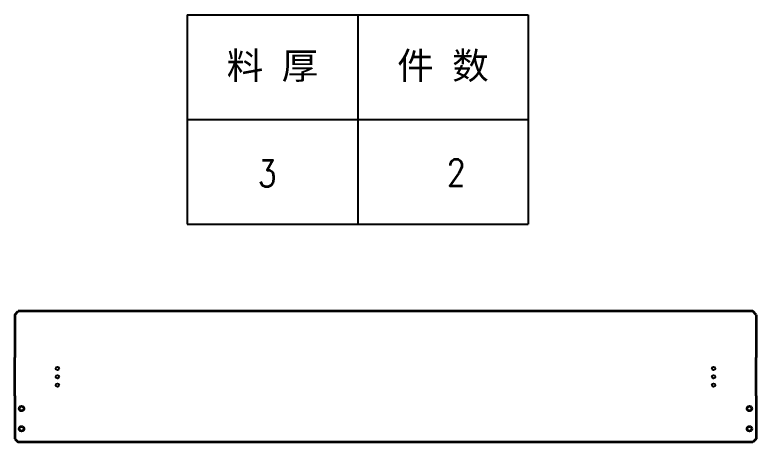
# Model space of a CAD drawing. Header units: millimetres. Extents: x -1727 to 307751, y -105919 to 6637.
# Drawn here: x 6558 to 7662, y 4499 to 5136 of the extents above; entities that cross this region are included whole.
import ezdxf
from ezdxf.enums import TextEntityAlignment as Align

# ---------------------------------------------------------------- set-up
doc = ezdxf.new("R2010")
doc.units = ezdxf.units.MM
doc.layers.add('AM_VIS', color=7, linetype='Continuous')
doc.styles.add('DIM', font='txt.shx', dxfattribs={"width": 0.8, "bigfont": 'bigfont.shx'})
doc.styles.get("Standard").update_dxf_attribs({"font": 'arial.ttf'})

# ---------------------------------------------------------------- blocks, each defined once
blk = doc.blocks.new('*T16')
at = {"color": 0, "linetype": 'ByBlock', "lineweight": -2, "transparency": 16777216}
for p, q in [((0, 0), (127, 0)), ((0, 0), (0, -78)), ((63.5, 0), (63.5, -78)), ((127, 0), (127, -78)), ((0, -39), (127, -39)), ((0, -78), (127, -78))]:
    blk.add_line(p, q, dxfattribs=at)
at = {"color": 0, "transparency": 16777216, "char_height": 10, "width": 60.5, "attachment_point": 5}
for s, insert in [('{\\fSimSun|b0|i0|c134|p2;料 厚}', (31.75, -19.5)), ('{\\fSimSun|b0|i0|c134|p2;件 数}', (95.25, -19.5))]:
    blk.add_mtext(s, dxfattribs=dict(at, insert=insert))
blk = doc.blocks.new('拆图参数')
blk.add_blockref('*T16', (-63.5, 78))
at = {"style": 'DIM', "width": 0.8}
blk.add_attdef('6', text='', height=10, dxfattribs=at).set_placement((-37.13, 18.91), align=Align.MIDDLE_LEFT)
blk.add_attdef('1', text='', height=10, dxfattribs=at).set_placement((36.65, 19.27), align=Align.MIDDLE_CENTER)

msp = doc.modelspace()

# ---------------------------------------------------------------- linework, layer by layer
for centre in [(6621.68625, 4609.01978), (7598.68625, 4609.01978), (6621.68625, 4596.51978), (7598.68625, 4596.51978), (6621.68625, 4584.01978), (7598.68625, 4584.01978)]:
    msp.add_circle(centre, 2.5)
at = {"layer": 'AM_VIS', "lineweight": 35}
for p, q in [((6558.18625, 4689.01978), (6563.18625, 4694.01978)), ((7657.18625, 4694.01978), (6563.18625, 4694.01978)), ((7662.18625, 4689.01978), (7657.18625, 4694.01978)), ((6558.18625, 4568.01978), (6558.18625, 4625.01978)), ((7662.18625, 4568.01978), (7662.18625, 4625.01978)), ((6558.18625, 4504.01978), (6563.18625, 4499.01978)), ((7657.18625, 4499.01978), (6563.18625, 4499.01978)), ((7662.18625, 4504.01978), (7657.18625, 4499.01978))]:
    msp.add_line(p, q, dxfattribs=at)
at = {"layer": 'AM_VIS', "lineweight": 35, "ltscale": 0.1}
for p, q in [((6558.18625, 4689.01978), (6558.18625, 4625.01978)), ((7662.18625, 4689.01978), (7662.18625, 4625.01978)), ((6558.18625, 4568.01978), (6558.18625, 4504.01978)), ((7662.18625, 4568.01978), (7662.18625, 4504.01978))]:
    msp.add_line(p, q, dxfattribs=at)
at = {"layer": 'AM_VIS', "lineweight": 35}
for centre in [(6568.18625, 4549.01978), (7652.18625, 4549.01978), (6568.18625, 4519.01978), (7652.18625, 4519.01978)]:
    msp.add_circle(centre, 3.5, dxfattribs=at)

# ---------------------------------------------------------------- block references
at = {"xscale": 4, "yscale": 4, "zscale": 4}
msp.add_blockref('拆图参数', (7068.82065, 4823.80781), dxfattribs=at).add_auto_attribs({'1': '2', '6': '3'})

doc.saveas('drawing.dxf')
